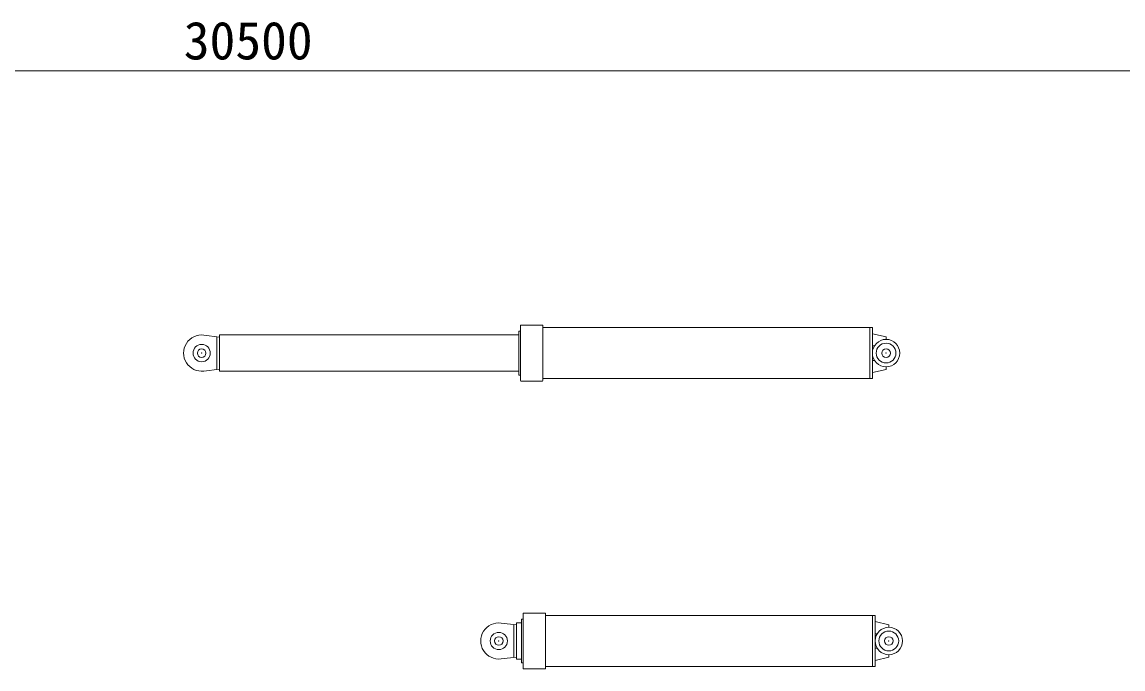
# Model space of a CAD drawing. Units: millimetres, scale not verified. Extents: x -43650 to 43852, y -4183 to 79144.
# Drawn here: x -14709 to -8314, y 1498 to 5254 of the extents above; entities that cross this region are included whole.
import ezdxf
from ezdxf.enums import TextEntityAlignment as Align

# ---------------------------------------------------------------- set-up
doc = ezdxf.new("R2010")
doc.units = ezdxf.units.MM
doc.header["$LTSCALE"] = 100
doc.header["$PDMODE"] = 32
doc.header["$PDSIZE"] = 50
doc.layers.add('0-0_0', color=7, linetype='Continuous', lineweight=18)
doc.styles.add('ＭＳ ゴシック', font='')
doc.styles.get('ＭＳ ゴシック').set_extended_font_data('MS Gothic')

# ---------------------------------------------------------------- blocks, each defined once
blk = doc.blocks.new('D10')
at = {"layer": '0-0_0'}
blk.add_line((33832.48, 12795.25), (18585.25, 12795.25), dxfattribs=at)
at = {"layer": '0-0_0', "style": 'ＭＳ ゴシック'}
blk.add_text('30500', height=110, dxfattribs=at).set_placement((26021.36, 12795.5), align=Align.BOTTOM_LEFT)

msp = doc.modelspace()

# ---------------------------------------------------------------- linework, layer by layer
at = {"layer": '0-0_0'}
for p, q in [((-11824.1, 3459.4), (-11824.1, 3459.4)), ((-11824.1, 3436.9), (-11824.1, 3459.4)), ((-11814.1, 3459.4), (-11824.1, 3459.4)), ((-11814.1, 3491.9), (-11811.6, 3494.4)), ((-11814.1, 3459.4), (-11814.1, 3491.9)), ((-11814.1, 3171.9), (-11814.1, 3459.4)), ((-11686.6, 3494.4), (-11811.6, 3494.4)), ((-11684.1, 3491.9), (-11686.6, 3494.4)), ((-11684.1, 3491.9), (-11684.1, 3171.9)), ((-9770.1, 3479.9), (-11684.1, 3479.9)), ((-9785.1, 3183.9), (-9785.1, 3479.9)), ((-9770.1, 3183.9), (-9770.1, 3479.9)), ((-9770.1, 3183.9), (-9770.1, 3479.9)), ((-13562.6, 3424.9), (-13652.7, 3436.1)), ((-13577.6, 3426.8), (-13577.6, 3237)), ((-11824.1, 3436.9), (-13562.6, 3436.9)), ((-11837.6, 3436.9), (-11837.6, 3436.9)), ((-11837.6, 3435.9), (-11837.6, 3435.9)), ((-11824.1, 3226.9), (-11824.1, 3436.9)), ((-9690.6, 3426.4), (-9770.1, 3444.4)), ((-9690.7, 3411.4), (-9690.7, 3426.4)), ((-9770.1, 3374.4), (-9757.8, 3374.4)), ((-9757.8, 3289.4), (-9770.1, 3289.4)), ((-13562.6, 3238.9), (-13652.9, 3227.7)), ((-11824.1, 3204.4), (-11824.1, 3226.9)), ((-11814.1, 3204.4), (-11824.1, 3204.4)), ((-9770.1, 3219.4), (-9690.6, 3237.4)), ((-9690.7, 3237.4), (-9690.7, 3252.4)), ((-11811.6, 3169.4), (-11814.1, 3171.9)), ((-11686.6, 3169.4), (-11811.6, 3169.4)), ((-11686.6, 3169.4), (-11684.1, 3171.9)), ((-9770.1, 3183.9), (-11684.1, 3183.9)), ((-11798.2, 1820.1), (-11795.7, 1822.6)), ((-11798.2, 1787.6), (-11798.2, 1820.1)), ((-11670.7, 1822.6), (-11795.7, 1822.6)), ((-11668.2, 1820.1), (-11670.7, 1822.6)), ((-11668.2, 1820.1), (-11668.2, 1500.1)), ((-9754.2, 1808.1), (-11668.2, 1808.1)), ((-9769.2, 1512.1), (-9769.2, 1808.1)), ((-9754.2, 1512.1), (-9754.2, 1808.1)), ((-9754.2, 1512.1), (-9754.2, 1808.1)), ((-11836.7, 1753.1), (-11926.7, 1764.3)), ((-11851.7, 1754.9), (-11851.7, 1565.2)), ((-11808.2, 1765.1), (-11836.7, 1765.1)), ((-11836.7, 1555.1), (-11836.7, 1765.1)), ((-11821.7, 1765.1), (-11821.7, 1765.1)), ((-11821.7, 1764.1), (-11821.7, 1764.1)), ((-11798.2, 1787.6), (-11808.2, 1787.6)), ((-11808.2, 1765.1), (-11808.2, 1787.6)), ((-11808.2, 1787.6), (-11808.2, 1787.6)), ((-11808.2, 1555.1), (-11808.2, 1765.1)), ((-11798.2, 1500.1), (-11798.2, 1787.6)), ((-9674.7, 1754.6), (-9754.2, 1772.6)), ((-9674.7, 1739.6), (-9674.7, 1754.6)), ((-9754.2, 1702.6), (-9741.9, 1702.6)), ((-9741.9, 1617.6), (-9754.2, 1617.6)), ((-11836.7, 1567.1), (-11926.9, 1555.9)), ((-11808.2, 1555.1), (-11836.7, 1555.1)), ((-11808.2, 1532.6), (-11808.2, 1555.1)), ((-9754.2, 1547.6), (-9674.7, 1565.6)), ((-9674.7, 1565.6), (-9674.7, 1580.6)), ((-11798.2, 1532.6), (-11808.2, 1532.6)), ((-11808.2, 1532.6), (-11808.2, 1532.6)), ((-11808.2, 1532.6), (-11808.2, 1532.6)), ((-11795.7, 1497.6), (-11798.2, 1500.1)), ((-11670.7, 1497.6), (-11795.7, 1497.6)), ((-11670.7, 1497.6), (-11668.2, 1500.1)), ((-9754.2, 1512.1), (-11668.2, 1512.1))]:
    msp.add_line(p, q, dxfattribs=at)
for points in [[(-11824.1, 3226.9), (-13562.6, 3226.9), (-13562.6, 3436.9)], [(-11824.1, 3204.4), (-11824.1, 3204.4), (-11824.1, 3204.4)]]:
    msp.add_lwpolyline(points, dxfattribs=at)
for centre, radius in [((-9690.6, 3331.9), 79.5), ((-9690.6, 3331.9), 57.5), ((-13665.6, 3331.9), 50), ((-9674.7, 1660.1), 79.5), ((-11939.7, 1660.1), 50), ((-9674.7, 1660.1), 57.5)]:
    msp.add_circle(centre, radius, dxfattribs=at)
for centre, start, end in [((-13665.6, 3331.9), 82.91124, 276.98593), ((-13665.6, 3331.9), 276.98593, 277.08875), ((-11939.7, 1660.1), 82.91124, 276.98593), ((-11939.7, 1660.1), 276.98593, 277.08875)]:
    msp.add_arc(centre, 105, start, end, dxfattribs=at)
for p in [(-13665.6, 3331.9), (-9690.6, 3331.9), (-11939.7, 1660.1), (-9674.7, 1660.1)]:
    msp.add_point(p, dxfattribs=at)

# ---------------------------------------------------------------- block references
at = {"layer": '0-0_0', "xscale": 2, "yscale": 2}
msp.add_blockref('D10', (-65812.1, -20620.1), dxfattribs=at)

doc.saveas('drawing.dxf')
